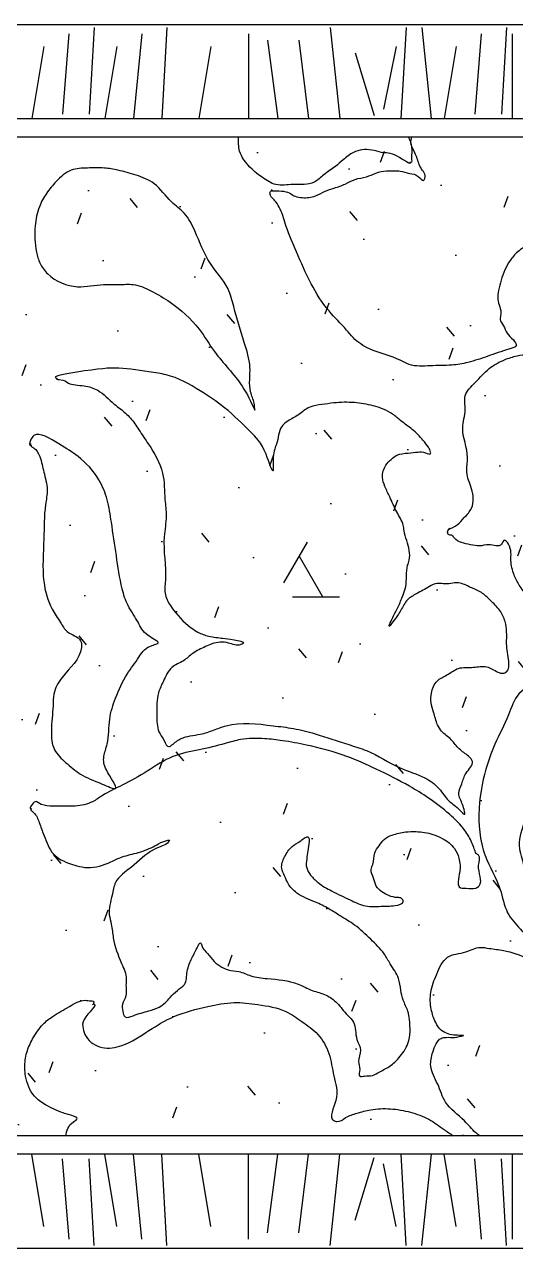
# Model space of a CAD drawing. Header units: millimetres. Extents: x 14385 to 129787, y 107826 to 186798.
# Drawn here: x 41387 to 42430, y 117964 to 120564 of the extents above; entities that cross this region are included whole.
import ezdxf

# ---------------------------------------------------------------- set-up
doc = ezdxf.new("R2010")
doc.units = ezdxf.units.MM
doc.header["$LTSCALE"] = 1000
doc.layers.add('FF-DB', color=144, linetype='Continuous')

# ---------------------------------------------------------------- blocks, each defined once
blk = doc.blocks.new('SFADAFSDAFSD')
at = {"color": 252, "linetype": 'Continuous'}
for points, knots in [([(1234362.9, 527564.7), (1234366.6, 527557.8), (1234371, 527545.8), (1234369.9, 527527.3), (1234369.8, 527520.6), (1234370.4, 527506.8), (1234365.9, 527511.7), (1234366.1, 527511.2), (1234370.2, 527502.1), (1234331.4, 527534.1), (1234310.8, 527528.6), (1234279.3, 527540.5), (1234248.7, 527536.1), (1234225.7, 527517.6), (1234206.1, 527499.9), (1234184.2, 527486.2), (1234159, 527461.3), (1234120.7, 527465.8), (1234081.9, 527459.2), (1234045.7, 527482.6), (1234018.7, 527505.9), (1234001.5, 527537.1), (1234002.3, 527554.5), (1234002.1, 527564.7)], [952.783785, 952.783785, 952.783785, 952.783785, 968.345044, 978.629735, 985.486202, 990.102044, 991.164137, 991.164137, 991.164137, 1011.110158, 1033.99451, 1048.138776, 1074.095879, 1091.938432, 1106.539548, 1126.776015, 1143.924848, 1174.137991, 1198.152394, 1220.398621, 1256.172554, 1269.589511, 1289.876184, 1289.876184, 1289.876184, 1289.876184]), ([(1234734.6, 527564.7), (1234738.9, 527549.5), (1234744.7, 527526), (1234753.3, 527471.3), (1234738.9, 527409.7), (1234763.7, 527354.5), (1234742.4, 527327.2), (1234734.9, 527335.7), (1234722.2, 527340.7), (1234705.3, 527343), (1234687.7, 527350.1), (1234668.9, 527348.7), (1234647.7, 527346.7), (1234626.6, 527339.6), (1234608.4, 527331.6), (1234592.8, 527319), (1234573.4, 527297.5), (1234561.8, 527268), (1234554.3, 527240.1), (1234550.7, 527215.2), (1234562.9, 527195.5), (1234555.7, 527175.4), (1234566.6, 527163.5), (1234571.8, 527146.2), (1234584.5, 527136.9), (1234596.3, 527119.3), (1234563.3, 527110.7), (1234534.7, 527099.7), (1234492.6, 527085.5), (1234451.6, 527078.5), (1234410.2, 527079.8), (1234371.6, 527075.8), (1234332, 527099.4), (1234287.7, 527106.9), (1234249.4, 527132.5), (1234224.9, 527163.6), (1234189.5, 527197.1), (1234153.8, 527253.7), (1234127.8, 527315.7), (1234104.5, 527367.8), (1234094.9, 527405.5), (1234083.4, 527425.3), (1234075, 527434.1), (1234069.2, 527440), (1234068.8, 527447.4), (1234070, 527449.9), (1234074.1, 527452.3), (1234073.5, 527452.1), (1234065.8, 527449.1), (1234107.6, 527452.9), (1234117.4, 527438.5), (1234142.3, 527434.8), (1234164.4, 527436.9), (1234185.1, 527449.9), (1234206.8, 527456.6), (1234228.7, 527463.6), (1234249.7, 527476.4), (1234273.3, 527478.5), (1234294.2, 527488.8), (1234314.5, 527493.5), (1234331.9, 527492.8), (1234348.5, 527492.6), (1234365.3, 527486.1), (1234382.7, 527485.6), (1234395.6, 527466.5), (1234401, 527484.7), (1234392.2, 527493.8), (1234383.9, 527509.5), (1234379.3, 527529.9), (1234366, 527548.5), (1234369, 527560.2), (1234370.4, 527564.7)], [766.44218, 766.44218, 766.44218, 766.44218, 797.948697, 814.962386, 876.751959, 920.288042, 925.926953, 930.992709, 938.323777, 954.229112, 964.459238, 975.701568, 991.298137, 1007.0018, 1019.990069, 1030.669111, 1046.923406, 1077.458141, 1092.445394, 1105.118847, 1126.601214, 1134.149227, 1144.201352, 1155.716766, 1168.977429, 1177.773399, 1187.829497, 1220.415957, 1250.342368, 1273.136745, 1303.791645, 1333.829597, 1346.817866, 1394.238855, 1422.169969, 1436.441806, 1473.231621, 1519.351716, 1568.790791, 1607.64994, 1633.410289, 1646.016726, 1652.977781, 1657.65999, 1662.364392, 1665.362528, 1666.541225, 1666.541225, 1666.541225, 1683.042851, 1700.878215, 1710.891859, 1729.774691, 1744.857314, 1758.783643, 1775.230811, 1790.736675, 1807.097639, 1821.625259, 1836.968984, 1848.211314, 1856.188374, 1870.162451, 1883.049711, 1892.41596, 1899.817826, 1907.77681, 1917.417223, 1934.895942, 1949.995893, 1959.043578, 1959.043578, 1959.043578, 1959.043578]), ([(1234479.9, 525656.4), (1234469, 525656.4), (1234452.4, 525656), (1234431.3, 525666.9), (1234418.6, 525686), (1234409.9, 525713.5), (1234408.2, 525750.2), (1234422.9, 525786.3), (1234441.2, 525828.8), (1234483.5, 525830), (1234511.1, 525846), (1234538.5, 525839.9), (1234573.4, 525837.5), (1234615.5, 525820.9), (1234654.6, 525801.2), (1234673, 525772.7), (1234690.6, 525753.5), (1234703.7, 525726.2), (1234724.6, 525687.4), (1234728, 525631.7), (1234754.5, 525577.1), (1234789.5, 525546.1), (1234821.2, 525522), (1234857.8, 525500.3), (1234900.1, 525487.4), (1234942.9, 525481.5), (1234967.1, 525476.3), (1234989, 525483.5), (1234991, 525465.8), (1234960.3, 525466.3), (1234936.6, 525459.1), (1234920.8, 525447.5), (1234914.3, 525442.7)], [0, 0, 0, 0, 21.813275, 32.152729, 46.154187, 66.074992, 89.881786, 117.107689, 145.457206, 172.490946, 193.756487, 206.440913, 226.944148, 263.929561, 296.368309, 311.350618, 330.814855, 348.35703, 371.530634, 418.221223, 457.352116, 489.536131, 510.542436, 537.207719, 573.973946, 598.844564, 621.267853, 628.972094, 633.229483, 648.967313, 672.248041, 688.150275, 688.150275, 688.150275, 688.150275]), ([(1233635.2, 525442.7), (1233637.3, 525453.8), (1233640.5, 525467.8), (1233664.2, 525480), (1233650, 525485.7), (1233641, 525488.1), (1233619.9, 525494.5), (1233595.3, 525505.9), (1233562.3, 525529.1), (1233548.5, 525565.7), (1233547.5, 525598.3), (1233553.3, 525625.1), (1233565.3, 525651.2), (1233583.3, 525678.6), (1233611.7, 525700.4), (1233641.1, 525716.2), (1233669.3, 525733.4), (1233685.8, 525729.5), (1233693.9, 525730.4), (1233695, 525726.4), (1233694.2, 525723.2), (1233692.4, 525721.7), (1233691.4, 525721)], [3122.910407, 3122.910407, 3122.910407, 3122.910407, 3145.496379, 3152.860335, 3159.244398, 3166.691178, 3174.137958, 3202.129915, 3221.621732, 3252.735858, 3275.722576, 3286.430989, 3307.268022, 3332.77958, 3351.073854, 3377.830847, 3401.926186, 3410.157334, 3413.487812, 3415.218183, 3417.474215, 3419.796384, 3419.796384, 3419.796384, 3419.796384]), ([(1233693.2, 525724), (1233706.1, 525722.6), (1233669.6, 525695.1), (1233671, 525671.4), (1233679.7, 525645.7), (1233712.2, 525625), (1233763.8, 525634.1), (1233810.4, 525666.3), (1233868.2, 525701.5), (1233930.8, 525716.5), (1233990.9, 525729.1), (1234046.7, 525721.6), (1234098, 525713.4), (1234137.8, 525685), (1234173.8, 525660), (1234197.5, 525618.1), (1234203.3, 525568.2), (1234218.6, 525525.3), (1234191.5, 525479.5), (1234216, 525471), (1234231, 525484.5), (1234255.1, 525491.4), (1234286.6, 525500.4), (1234325.5, 525501.9), (1234367.2, 525494.4), (1234406.8, 525480.5), (1234434.1, 525458.7), (1234452.2, 525447.5), (1234458.4, 525442.7)], [0, 0, 0, 0, 25.964401, 38.770034, 50.853425, 78.323966, 106.767398, 150.46894, 191.00981, 241.159023, 278.384484, 312.465028, 353.306202, 380.001422, 409.166811, 440.218847, 472.722106, 507.608324, 536.259328, 540.660823, 554.368567, 571.556518, 591.643036, 619.51718, 648.464896, 676.189368, 702.243618, 718.067887, 718.067887, 718.067887, 718.067887]), ([(1234514.6, 525442.7), (1234511.7, 525444.8), (1234500, 525454.4), (1234478.7, 525481.3), (1234440, 525507.4), (1234427.2, 525553.1), (1234406.5, 525586.6), (1234413.3, 525617.8), (1234420.7, 525637.5), (1234430.4, 525651), (1234445.7, 525652.8), (1234461.9, 525651), (1234474.3, 525654.5), (1234481, 525656.4)], [968.886866, 968.886866, 968.886866, 968.886866, 976.189226, 999.462664, 1037.088357, 1064.664273, 1092.354666, 1112.151009, 1125.019761, 1135.427774, 1142.570147, 1154.476709, 1168.07535, 1168.07535, 1168.07535, 1168.07535])]:
    blk.add_open_spline(points, degree=3, knots=knots, dxfattribs=at)
for points, start_tangent in [([(1234037, 526984.2), (1234010, 527035.2), (1233951.4, 527108.7), (1233918.4, 527156.7), (1233856.9, 527213.7), (1233816.3, 527237.7), (1233778.8, 527251.2), (1233747.3, 527251.2), (1233715.8, 527251.2), (1233660.2, 527246.7), (1233597.2, 527273.7), (1233580.7, 527296.2), (1233573.2, 527320.2), (1233570.2, 527375.7), (1233579.2, 527416.2), (1233594.2, 527444.7), (1233615.2, 527470.2), (1233646.7, 527494.2), (1233681.3, 527498.7), (1233717.3, 527498.7), (1233745.8, 527494.2), (1233784.8, 527483.7), (1233822.9, 527465.5), (1233859.9, 527426.8), (1233886.9, 527402.7), (1233909.4, 527365.2), (1233942.4, 527296.2), (1233979.9, 527242.2), (1233992, 527204.7), (1234014.5, 527128.2), (1234026.5, 527075.7), (1234028, 527023.2), (1234035.5, 526999.2), (1234037, 526984.2)], (-0.707354, 0.706859)), ([(1234447.8, 526730.5), (1234466.5, 526740.7), (1234481.8, 526756.1), (1234497.2, 526776.5), (1234497.2, 526817.3), (1234487, 526853.1), (1234488.7, 526883.7), (1234478.4, 526946.7), (1234483.6, 526985.8), (1234483.6, 527014.8), (1234505.7, 527043.7), (1234534.6, 527072.6), (1234567, 527091.3), (1234594.3, 527099.9), (1234616.4, 527101.6), (1234635.1, 527096.5), (1234681.1, 527086.2), (1234708.4, 527079.4), (1234720.3, 527065.8), (1234733.9, 527043.7), (1234762.9, 527016.5), (1234783.3, 526958.6), (1234795.2, 526924.6), (1234805.5, 526893.9), (1234807.2, 526882), (1234819.1, 526883.7), (1234824.2, 526900.7), (1234825.9, 526928), (1234824.2, 526970.5), (1234820.8, 527001.1), (1234819.1, 527019.9), (1234825.9, 527019.9), (1234837.8, 527001.1), (1234861.7, 526989.2), (1234894, 526967.1), (1234921.3, 526948.4), (1234943.4, 526928), (1234982.6, 526900.7), (1235001.3, 526893.9), (1235006.4, 526887.1), (1235003, 526916), (1234986, 526943.3), (1234960.4, 526973.9), (1234928.1, 527013.1), (1234899.1, 527042), (1234873.6, 527057.3), (1234858.3, 527067.5), (1234853.1, 527077.7), (1234854.8, 527084.5), (1234878.7, 527074.3), (1234902.5, 527064.1), (1234950.2, 527060.7), (1235008.1, 527059), (1235028.6, 527069.2), (1235030.3, 527077.7), (1235001.3, 527091.3), (1234987.7, 527093.7), (1234916.1, 527109), (1234883.8, 527137.9), (1234837.8, 527195.8), (1234817.4, 527224.7), (1234815.7, 527265.6), (1234812.2, 527304.7), (1234810.5, 527332), (1234825.9, 527362.6), (1234839.5, 527388.1), (1234863.3, 527405.2), (1234895.7, 527417.1), (1234917.8, 527415.4), (1234972.3, 527412), (1235023.4, 527406.9), (1235057.5, 527403.4), (1235089.9, 527412), (1235146.1, 527429), (1235168.2, 527442.6), (1235178.4, 527456.2), (1235181.8, 527466.4), (1235192.1, 527454.5), (1235193.8, 527429), (1235200.6, 527393.2), (1235200.6, 527371.1), (1235188.7, 527326.9), (1235188.7, 527318.3), (1235217.6, 527325.2), (1235253.4, 527316.6), (1235272.1, 527313.2), (1235290.8, 527301.3), (1235311.8, 527287.3), (1235333.9, 527253.3), (1235351, 527207.3), (1235369.7, 527166.5), (1235400.4, 527146.1), (1235419.1, 527137.6), (1235437.8, 527125.6), (1235460, 527123.9), (1235458.3, 527115.4), (1235443, 527110.3), (1235431, 527110.3), (1235429.3, 527093.3), (1235407.2, 527057.6), (1235378.2, 527016.7), (1235349.3, 527003.1), (1235315.2, 526994.6), (1235284.6, 526991.2), (1235248.8, 526999.7), (1235223.2, 527016.7), (1235184.1, 527026.9), (1235151.7, 527033.7), (1235133, 527028.6), (1235129.6, 527016.7), (1235129.6, 526998), (1235133, 526984.4), (1235143.2, 526972.5), (1235158.5, 526960.6), (1235179, 526958.8), (1235224.9, 526946.9), (1235257.3, 526940.1), (1235306.7, 526940.1), (1235332.2, 526938.4), (1235368, 526933.3), (1235414, 526914.6), (1235437.8, 526902.7), (1235449.8, 526889.1), (1235478.8, 526859.5), (1235497.5, 526820.4), (1235519.6, 526771), (1235524.7, 526728.5), (1235523, 526704.7), (1235529.9, 526662.1), (1235531.6, 526577), (1235524.7, 526410.2), (1235523, 526381.3), (1235535, 526348.9), (1235536.7, 526340.4), (1235529.9, 526331.9), (1235504.3, 526333.6), (1235453.2, 526338.7), (1235422.6, 526347.2), (1235320.4, 526347.2), (1235199.4, 526359.1), (1235134.7, 526366), (1235078.5, 526393.2), (1235017.2, 526423.8), (1234991.6, 526444.2), (1234978, 526469.8), (1234951.7, 526562.4), (1234940, 526612.9), (1234941.3, 526685.2), (1234927.9, 526737.4), (1234919.9, 526752.1), (1234907.8, 526753.5), (1234889.1, 526757.5), (1234875.7, 526749.5), (1234869, 526741.4), (1234882.4, 526702.6), (1234890.4, 526678.5), (1234910.5, 526630.3), (1234909.2, 526598.2), (1234909.2, 526570), (1234895.8, 526536.6), (1234873, 526513.8), (1234855.6, 526501.8), (1234828.8, 526487), (1234806, 526471), (1234779.2, 526466.9), (1234775.2, 526452.2), (1234768.5, 526452.2), (1234765.8, 526466.9), (1234748.4, 526495.1), (1234720.3, 526519.2), (1234696.1, 526529.9), (1234642.5, 526570), (1234617.1, 526590.1), (1234598.3, 526612.9), (1234587.6, 526634.3), (1234580.9, 526665.1), (1234575.5, 526699.9), (1234566.2, 526708), (1234560.8, 526699.9), (1234534, 526698.6), (1234513.9, 526695.9), (1234495.1, 526698.6), (1234460.3, 526713.3), (1234455, 526718.7), (1234448.3, 526720), (1234446.9, 526728), (1234449.6, 526732.1), (1234450.9, 526733.4)], (-0.997161, 0.075294))]:
    blk.add_spline(points, degree=3, dxfattribs=dict(at, start_tangent=start_tangent))
for points, start_tangent, end_tangent in [([(1233617, 527052), (1233675.3, 527067.6), (1233756.7, 527073), (1233831.3, 527062.8), (1233848.5, 527059.4), (1233921, 527025.5), (1233972.6, 526989.5), (1234027.5, 526938.7), (1234060.8, 526890.6), (1234075.7, 526856), (1234075.7, 526871.6), (1234080.4, 526905.5), (1234083.1, 526912.3), (1234094, 526949.6), (1234106.9, 526961.1), (1234129.3, 526974.6), (1234153.7, 526990.9), (1234179.5, 526996.3), (1234204.6, 526999.7), (1234248.6, 527000.4), (1234288.2, 526993.7), (1234329.6, 526976), (1234347.2, 526961.8), (1234371, 526943.5), (1234394, 526920.5), (1234405.6, 526905.5), (1234410.3, 526895.4), (1234410.3, 526892), (1234399.4, 526894), (1234383.2, 526895.4), (1234362.8, 526893.3), (1234338.4, 526888.6), (1234326.2, 526879.8), (1234315.3, 526867.6), (1234307.9, 526841.8), (1234313.3, 526822.2), (1234323.5, 526800.2), (1234338.4, 526768.3), (1234352, 526739.9), (1234354, 526728.4), (1234359.4, 526707.3), (1234364.9, 526665.8), (1234361.5, 526654.9), (1234357.4, 526609.5), (1234352, 526591.9), (1234341.1, 526566.8), (1234331.6, 526547.8), (1234322.8, 526525.5), (1234330.3, 526535), (1234347.2, 526559.4), (1234361.5, 526581.7), (1234380.5, 526594.6), (1234407.6, 526609.5), (1234423.9, 526616.3), (1234436.8, 526615.6), (1234453, 526616.3), (1234469.4, 526617.4), (1234495, 526608), (1234518.1, 526597), (1234536.8, 526580.8), (1234557.3, 526558.6), (1234568.4, 526535.5), (1234571.8, 526513.4), (1234571.8, 526488.6), (1234576.1, 526450.3), (1234571.8, 526428.9), (1234564.1, 526425.5), (1234553.1, 526428.1), (1234529.2, 526439.2), (1234501, 526438.3), (1234469.4, 526435.8), (1234444.6, 526421.9), (1234424.1, 526409.1), (1234412.2, 526383.5), (1234411.4, 526362.7), (1234416.5, 526343.1), (1234425.1, 526315.8), (1234433.6, 526302.2), (1234454.1, 526284.3), (1234471.2, 526264.7), (1234490.8, 526249.3), (1234499.3, 526238.2), (1234485.7, 526213.5), (1234476.3, 526190.4), (1234470.3, 526170.8), (1234478, 526146.9), (1234482.3, 526131.6), (1234483.1, 526126.5), (1234470.3, 526136.7), (1234448.1, 526155.5), (1234428.5, 526180.2), (1234397.8, 526203.2), (1234345.7, 526224.6), (1234274, 526261.2), (1234236.4, 526274), (1234164.7, 526297.1), (1234118.7, 526308.2), (1234075.6, 526314.1), (1233975.7, 526314.1), (1233949.3, 526304.7), (1233921.1, 526296.2), (1233880.1, 526286.8), (1233860.5, 526273.2), (1233854.5, 526269.8), (1233844.3, 526282.6), (1233833.2, 526301.3), (1233828.9, 526338), (1233832.3, 526384.1), (1233842.6, 526408.8), (1233860.5, 526437.8), (1233885.3, 526452.3), (1233904.9, 526467.7), (1233932.2, 526482.2), (1233945.9, 526488.1), (1233980.9, 526489.8), (1234007.3, 526486.4), (1234012.4, 526489), (1233992.8, 526496.7), (1233968.9, 526500.1), (1233939, 526504.3), (1233916, 526512.9), (1233901.5, 526522.2), (1233859.7, 526566.2), (1233846.9, 526591.8), (1233846.9, 526622.5), (1233844.3, 526715.5), (1233848.6, 526759.8), (1233846, 526793.9), (1233840.9, 526850.7), (1233811, 526912.1), (1233790.5, 526942.8), (1233772.6, 526967.5), (1233751.3, 526987.1), (1233738.4, 526997.4), (1233703.2, 527026.6), (1233674.2, 527036), (1233640.9, 527041.9), (1233621.3, 527049.6), (1233616.2, 527051.3), (1233617, 527052)], (-0.982607, 0.185695), (-0.982607, 0.185695)), ([(1233560.4, 526909.2), (1233560.4, 526919.8), (1233567.5, 526930.4), (1233620.6, 526912.7), (1233661.3, 526886.2), (1233705.6, 526836.6), (1233723.3, 526794.1), (1233732.2, 526746.4), (1233742.8, 526675.6), (1233755.2, 526604.8), (1233767.6, 526569.4), (1233788.8, 526534), (1233810.1, 526505.7), (1233831.3, 526489.8), (1233813.6, 526482.7), (1233790.6, 526459.7), (1233765.8, 526423.9), (1233741, 526372.5), (1233728.6, 526328.3), (1233723.3, 526275.2), (1233716.2, 526248.7), (1233721.5, 526220.4), (1233741, 526181), (1233712.7, 526190.3), (1233666.6, 526211.5), (1233634.8, 526236.3), (1233611.7, 526262.8), (1233604.7, 526303.5), (1233608.2, 526356.6), (1233610, 526381.4), (1233627.7, 526416.8), (1233668.4, 526480.5), (1233666.6, 526494.6), (1233638.3, 526514.1), (1233624.1, 526533.6), (1233606.4, 526561.9), (1233588.7, 526620.3), (1233588.7, 526711.2), (1233592.3, 526783.7), (1233595.8, 526815.6), (1233588.7, 526852.7), (1233579.9, 526886.3), (1233567.5, 526904), (1233561.3, 526909), (1233560.1, 526913.3), (1233560.4, 526909.2)], (-0.995932, -0.09011), (-0.995932, -0.09011)), ([(1234818.2, 525822.9), (1234807, 525805.3), (1234800.7, 525783), (1234799.1, 525759), (1234794.3, 525743.1), (1234787.9, 525738.3), (1234770.3, 525751), (1234736.8, 525762.2), (1234701.6, 525789.3), (1234663.3, 525824.4), (1234626.6, 525854.8), (1234601, 525881.9), (1234573.9, 525917), (1234557.9, 525966.5), (1234526, 526038.3), (1234514.8, 526087.9), (1234519.6, 526188.5), (1234546.8, 526274.7), (1234575.5, 526336.9), (1234597.9, 526381.6), (1234649, 526416.7), (1234680.9, 526437.4), (1234740, 526439), (1234773.5, 526439), (1234819.9, 526427.9), (1234861.4, 526408.7), (1234902.9, 526376.8), (1234931.6, 526346.5), (1234946, 526316.1), (1234955.6, 526287.4), (1234949.2, 526244.3), (1234949.2, 526223.6), (1234934.8, 526177.3), (1234925.2, 526139), (1234902.9, 526116.7), (1234859.8, 526094.3), (1234807.1, 526076.8), (1234770.3, 526075.2), (1234760.8, 526076.8), (1234771.9, 526089.5), (1234770.3, 526108.7), (1234767.2, 526145.4), (1234748, 526177.3), (1234717.6, 526198.1), (1234684.1, 526194.9), (1234647.4, 526174.1), (1234623.4, 526153.4), (1234617, 526132.6), (1234609.1, 526107.1), (1234599.5, 526052.8), (1234609.1, 526011.3), (1234609.1, 525987.4), (1234631.4, 525950.7), (1234658.6, 525914), (1234693.7, 525872.5), (1234728.8, 525855), (1234759.2, 525837.4), (1234807.1, 525826.2), (1234816, 525825.3), (1234818.2, 525822.9)], (0.526119, 0.850411), (0.526119, 0.850411)), ([(1233561.3, 526138.5), (1233570.5, 526152.7), (1233577.3, 526150.2), (1233601.6, 526143.5), (1233626, 526143.5), (1233655.4, 526143.5), (1233692.3, 526152.7), (1233712.5, 526165.3), (1233755.3, 526188), (1233808.3, 526217.6), (1233862.9, 526248.6), (1233918.3, 526262.9), (1233973.8, 526276.3), (1234006.7, 526284.8), (1234057.9, 526286.5), (1234095.7, 526282.3), (1234146.9, 526273), (1234232.6, 526248.7), (1234294.8, 526221.8), (1234365.4, 526185.7), (1234405.7, 526160.5), (1234450.2, 526126.1), (1234483, 526091.7), (1234498.1, 526065.7), (1234503.1, 526052.3), (1234507.3, 526043), (1234512.3, 526038.9), (1234512.3, 526017.9), (1234513.2, 525974.2), (1234506.5, 525969.2), (1234485.5, 525969.2), (1234471.2, 525971.7), (1234468.7, 525982.6), (1234472, 526003.6), (1234470.4, 526033), (1234461.1, 526053.1), (1234435.1, 526074.9), (1234414.9, 526083.3), (1234379.7, 526089.2), (1234357, 526088.4), (1234328.4, 526081.7), (1234311.6, 526072.4), (1234300.7, 526059), (1234291.5, 526043.9), (1234287.3, 526019.6), (1234283.9, 526008.6), (1234289, 525990.2), (1234294.8, 525973.4), (1234306.6, 525961.6), (1234321.7, 525953.3), (1234340.2, 525949.1), (1234348.6, 525947.4), (1234351.9, 525940.7), (1234335.2, 525932.3), (1234304.9, 525930.6), (1234272.2, 525931.4), (1234239.4, 525944), (1234199.9, 525963.3), (1234171.4, 525980.9), (1234155.4, 525996.9), (1234147, 526012), (1234147, 526031.3), (1234149.6, 526048.1), (1234152.1, 526068.2), (1234152.1, 526074.1), (1234151.2, 526076.6), (1234134.4, 526069.9), (1234116, 526057.3), (1234100, 526035.5), (1234094.1, 526011.2), (1234100, 525995.2), (1234107.6, 525979.3), (1234126.1, 525958.8), (1234165.5, 525939.5), (1234194.1, 525925.2), (1234218.5, 525910.1), (1234248.7, 525890.8), (1234283.1, 525860.4), (1234311.7, 525829.3), (1234324.3, 525808.4), (1234341.9, 525777.3), (1234347, 525752.1), (1234352, 525731.2), (1234362.1, 525707.7), (1234365.4, 525689.8), (1234362.1, 525639.4), (1234342.8, 525608.4), (1234324.3, 525591.6), (1234302.4, 525579), (1234286.5, 525571.4), (1234269.7, 525569.8), (1234259.6, 525569.8), (1234259.6, 525584), (1234257.1, 525600.8), (1234261.3, 525625.1), (1234253.7, 525647.8), (1234246.2, 525684.7), (1234233.6, 525699), (1234211.7, 525725), (1234188.2, 525741.8), (1234158.8, 525751.9), (1234128.6, 525765.3), (1234063.1, 525777), (1234028.7, 525782.9), (1234002.6, 525792.1), (1233980.6, 525795.5), (1233947, 525817.3), (1233932.7, 525834.1), (1233925.2, 525845), (1233921.8, 525852.6), (1233914.3, 525842.5), (1233903.4, 525820.7), (1233893.3, 525792.2), (1233887.4, 525764.5), (1233872.3, 525751.9), (1233857.2, 525736.8), (1233833.7, 525716.6), (1233811.8, 525708.3), (1233778.2, 525698.2), (1233761.4, 525695.7), (1233756.4, 525707.4), (1233755.5, 525722.5), (1233763.1, 525740.1), (1233763.1, 525762.8), (1233763.9, 525775.4), (1233753.8, 525809.2), (1233736.2, 525863.7), (1233732, 525892.3), (1233727.8, 525912.4), (1233733.7, 525954.4), (1233741.2, 525981.2), (1233774.7, 526013.8), (1233821.8, 526050.5), (1233842.5, 526059.9), (1233853.8, 526067.4), (1233855.7, 526070.2), (1233843.4, 526068.4), (1233824.6, 526058.9), (1233789.7, 526044.8), (1233754.9, 526035.4), (1233731.3, 526025), (1233681.4, 526012.8), (1233658.8, 526016.6), (1233640.9, 526022.2), (1233620.2, 526032.6), (1233606, 526045.8), (1233595.7, 526064.6), (1233587.2, 526085.3), (1233577.8, 526111.7), (1233565.6, 526131.3), (1233562.8, 526133.2), (1233561.4, 526134.5), (1233561.3, 526138.5)], (-0.907661, -0.419705), (-0.907661, -0.419705))]:
    blk.add_spline(points, degree=3, dxfattribs=dict(at, start_tangent=start_tangent, end_tangent=end_tangent))
blk = doc.blocks.new('A$C50BB678B')
at = {"linetype": 'ByBlock', "ltscale": 3000}
h = blk.add_hatch(dxfattribs=at)
h.set_pattern_fill('CONC1', color=8, scale=200, style=0)
h.set_pattern_definition([(35, (-1170844.2, -526341.81), (-31.151578, 149.095872), [0, -200]), (0, (-1170844.2, -526341.8), (800, 1385.6), [100, -1500]), (60, (-1170844.2, -526341.8), (-799.9648, 1385.6203), [100, -1500]), (120, (-1170744.2, -526341.8), (-1599.9648, 0.0203), [100, -1500]), (70, (-1170844.2, -526341.8), (-263.113934, 95.76564), [25, -318]), (130, (-1170819.2, -526341.8), (-260.45511, -218.54779), [25, -296])])
h.paths.add_polyline_path([(-5784.8, 1222.9), (5937.4, 1222.9), (5937.4, -899.1), (-5784.8, -899.1)])
at = {"color": 8}
for p, q in [((1641.3, 1441.9), (1627.6, 1271.5)), ((1694.6, 1455.2), (1684.4, 1271.2)), ((1796.1, 1441.9), (1778.1, 1261.9)), ((1849.4, 1455.2), (1838.7, 1261.9)), ((2022.7, 1441.9), (2022.7, 1261.9)), ((2196, 1455.2), (2216.4, 1261.9)), ((2357.2, 1455.2), (2346.5, 1261.9)), ((2390.5, 1455.2), (2410.9, 1261.9)), ((2517, 1441.9), (2503.3, 1271.5)), ((2570.3, 1455.2), (2560.1, 1271.2)), ((2583, 1441.9), (2583, 1261.9)), ((1588.1, 1415.2), (1562.5, 1261.9)), ((1742.9, 1415.2), (1717.3, 1261.9)), ((1942.7, 1415.2), (1917.2, 1261.9)), ((2062.7, 1428.5), (2084.9, 1261.9)), ((2129.4, 1428.5), (2150.2, 1261.9)), ((2336, 1415.2), (2309.3, 1281.9)), ((2463.8, 1415.2), (2438.2, 1261.9)), ((2249.4, 1401.9), (2289.4, 1268.5)), ((1588.2, -1091.5), (1562.6, -938.1)), ((1641.4, -1118.1), (1627.7, -947.8)), ((1694.7, -1131.5), (1684.5, -947.5)), ((1743, -1091.5), (1717.4, -938.1)), ((1796.2, -1118.1), (1778.2, -938.1)), ((1849.5, -1131.5), (1838.8, -938.1)), ((1942.9, -1091.5), (1917.3, -938.1)), ((2022.9, -1118.1), (2022.9, -938.1)), ((2062.8, -1104.8), (2085.1, -938.1)), ((2129.5, -1104.8), (2150.3, -938.1)), ((2196.2, -1131.5), (2216.5, -938.1)), ((2249.5, -1078.1), (2289.5, -944.8)), ((2336.1, -1091.5), (2309.5, -958.1)), ((2357.4, -1131.5), (2346.6, -938.1)), ((2390.7, -1131.5), (2411, -938.1)), ((2463.9, -1091.5), (2438.4, -938.1)), ((2517.2, -1118.1), (2503.5, -947.8)), ((2570.5, -1131.5), (2560.3, -947.5)), ((2583.2, -1118.1), (2583.2, -938.1))]:
    blk.add_line(p, q, dxfattribs=at)
at = {"color": 2, "linetype": 'ByBlock', "ltscale": 3000}
blk.add_lwpolyline([(-6023.8, 1461.9), (6176.4, 1461.9), (6176.4, -1138.1), (-6023.8, -1138.1)], close=True, dxfattribs=at)
at = {"color": 8, "linetype": 'ByBlock', "ltscale": 3000}
for points in [[(-5823.8, 1261.9), (5976.4, 1261.9), (5976.4, -938.1), (-5823.8, -938.1)], [(-5784.8, 1222.9), (5937.4, 1222.9), (5937.4, -899.1), (-5784.8, -899.1)]]:
    blk.add_lwpolyline(points, close=True, dxfattribs=at)
at = {"color": 8, "linetype": 'ByBlock'}
blk.add_blockref('SFADAFSDAFSD', (-1232000.8, -526341.8), dxfattribs=at)

msp = doc.modelspace()

# ---------------------------------------------------------------- block references
at = {"layer": 'FF-DB'}
msp.add_blockref('A$C50BB678B', (39840.2, 119102.2), dxfattribs=at)

doc.saveas('drawing.dxf')
